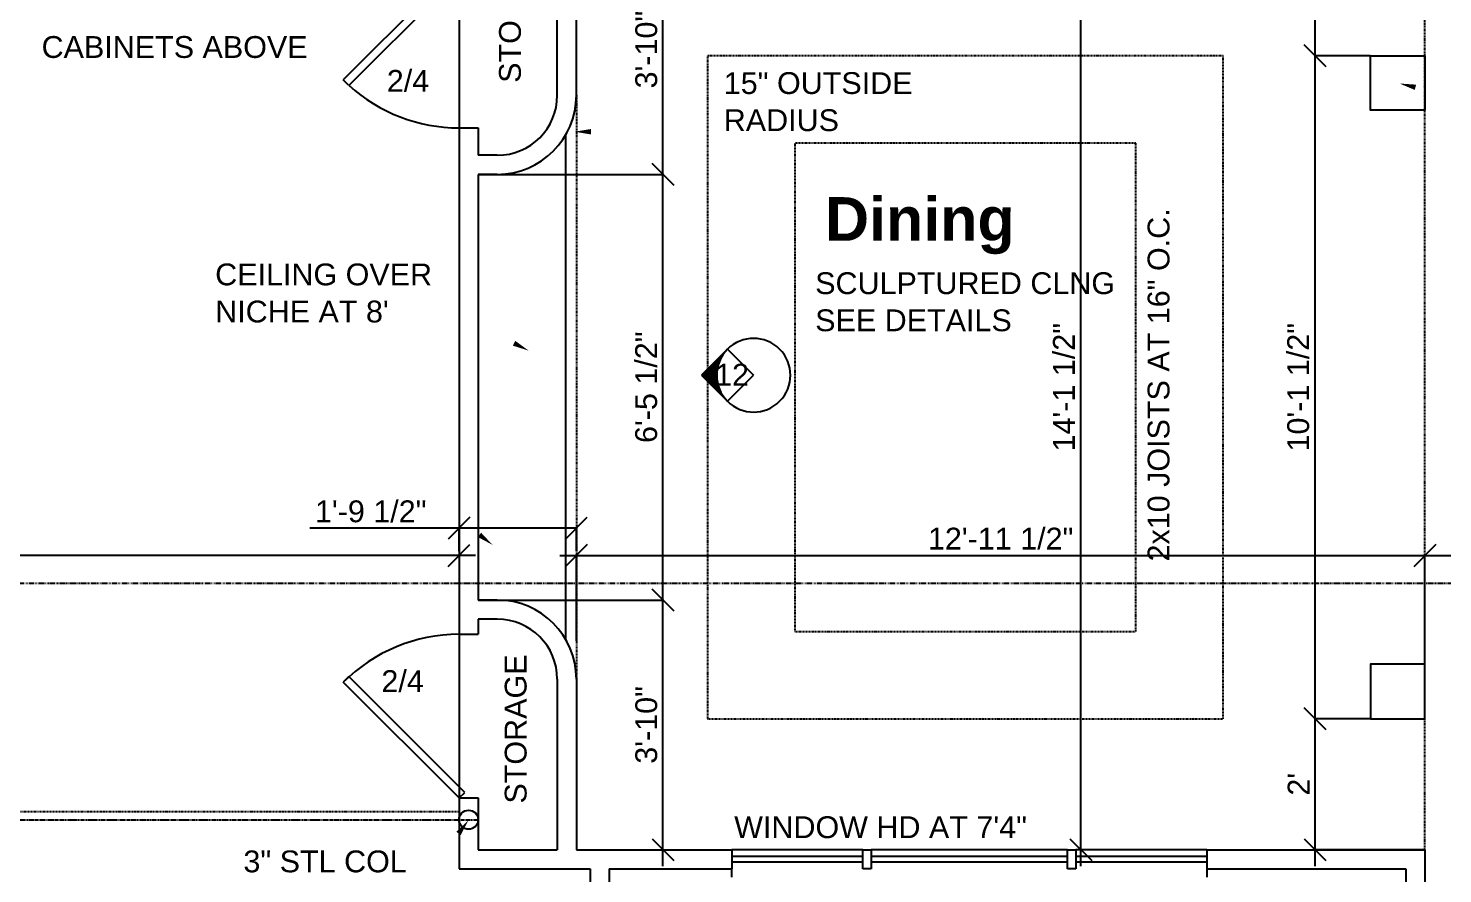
# Model space of a CAD drawing. Header units: inches. Extents: x 8 to 1535, y 73 to 1076.
# Drawn here: x 897.2 to 1156.4, y 428.7 to 583.6 of the extents above; entities that cross this region are included whole.
import ezdxf
from ezdxf.enums import TextEntityAlignment as Align

# ---------------------------------------------------------------- set-up
doc = ezdxf.new("R2010")
doc.units = ezdxf.units.IN
doc.header["$MEASUREMENT"] = 0
for name, pattern in [('BEAM', [1.2, 0.6, -0.1, 0.15, -0.1, 0.15, -0.1]), ('HDR', [0.36, 0.1, -0.075, 0.11, -0.075]), ('THREEDOT', [1.75, 1, -0.15, 0.05, -0.15, 0.05, -0.15, 0.05, -0.15])]:
    doc.linetypes.add(name, pattern=pattern)
for name, color, linetype in [('AR DOOR', 2, 'Continuous'), ('AR GLAZING', 2, 'Continuous'), ('AR HEADER', 3, 'HDR'), ('AR WALL', 7, 'Continuous'), ('BEAM', 7, 'BEAM'), ('BRIEF NOTE', 4, 'Continuous'), ('DIMENSIONS', 2, 'Continuous'), ('GENERAL NOTE', 4, 'Continuous'), ('LIGHT', 3, 'Continuous'), ('MEDIUM', 6, 'Continuous')]:
    doc.layers.add(name, color=color, linetype=linetype)
doc.styles.add('BRMNAMES', font='swisseb.ttf', dxfattribs={"oblique": 15, "height": 10})
doc.styles.add('DIMTXT', font='ARIAL.TTF', dxfattribs={"height": 4})
doc.styles.add('NOTES', font='ARIAL.TTF', dxfattribs={"height": 4})
doc.dimstyles.new('Arch', dxfattribs={"dimtxt": 0.1875, "dimasz": 4, "dimexe": 0.179993, "dimexo": 0.0625, "dimgap": 1, "dimtad": 1, "dimtoh": 1, "dimdec": 4, "dimzin": 0, "dimdsep": 46, "dimlunit": 4, "dimtxsty": 'DIMTXT', "dimblk1": 'OBLIQUE', "dimblk2": 'OBLIQUE', "dimsah": 1, "dimcen": 0.089996, "dimdle": 3, "dimadec": 0, "dimazin": 0, "dimtfac": 1, "dimtdec": 4, "dimtofl": 0, "dimtmove": 0, "dimatfit": 3, "dimldrblk": 'OBLIQUE', "dimfxl": 0, "dimfrac": 2, "dimtolj": 1, "dimtzin": 0, "dimarcsym": 0})

# ---------------------------------------------------------------- blocks, each defined once
blk = doc.blocks.new('_OBLIQUE')
at = {"color": 0, "linetype": 'ByBlock'}
blk.add_line((-0.5, -0.5), (0.5, 0.5), dxfattribs=at)
blk = doc.blocks.new('*D73')
at = {"layer": 'Defpoints', "color": 0}
for p in [(1153.11, 487.02), (997.61, 471.32), (1153.11, 467.11)]:
    blk.add_point(p, dxfattribs=at)
at = {"layer": 'DIMENSIONS', "color": 0, "lineweight": -2}
for p, q in [((994.61, 487.02), (1156.11, 487.02)), ((997.61, 471.38), (997.61, 487.2)), ((1153.11, 467.17), (1153.11, 487.2))]:
    blk.add_line(p, q, dxfattribs=at)
at = {"layer": 'DIMENSIONS', "color": 0, "lineweight": -2, "xscale": 4, "yscale": 4, "zscale": 4, "rotation": 180}
blk.add_blockref('_OBLIQUE', (997.61, 487.02), dxfattribs=at)
at = {"layer": 'DIMENSIONS', "color": 0, "lineweight": -2, "xscale": 4, "yscale": 4, "zscale": 4}
blk.add_blockref('_OBLIQUE', (1153.11, 487.02), dxfattribs=at)
at = {"layer": 'DIMENSIONS', "color": 0, "insert": (1075.36, 490.09), "char_height": 4, "attachment_point": 5, "style": 'DIMTXT'}
blk.add_mtext('\\A1;12\'-11 1/2"', dxfattribs=at)
blk = doc.blocks.new('*D74')
at = {"layer": 'Defpoints', "color": 0}
for p in [(1288.11, 487.02), (1153.11, 467.11), (1288.11, 467.11)]:
    blk.add_point(p, dxfattribs=at)
at = {"layer": 'DIMENSIONS', "color": 0, "lineweight": -2}
for p, q in [((1150.11, 487.02), (1291.11, 487.02)), ((1153.11, 467.17), (1153.11, 487.2)), ((1288.11, 467.17), (1288.11, 487.2))]:
    blk.add_line(p, q, dxfattribs=at)
at = {"layer": 'DIMENSIONS', "color": 0, "lineweight": -2, "xscale": 4, "yscale": 4, "zscale": 4, "rotation": 180}
blk.add_blockref('_OBLIQUE', (1153.11, 487.02), dxfattribs=at)
at = {"layer": 'DIMENSIONS', "color": 0, "lineweight": -2, "xscale": 4, "yscale": 4, "zscale": 4}
blk.add_blockref('_OBLIQUE', (1288.11, 487.02), dxfattribs=at)
at = {"layer": 'DIMENSIONS', "color": 0, "insert": (1220.61, 490.06), "char_height": 4, "attachment_point": 5, "style": 'DIMTXT'}
blk.add_mtext('\\A1;11\'-3"', dxfattribs=at)
blk = doc.blocks.new('*D77')
at = {"layer": 'Defpoints', "color": 0}
for p in [(997.61, 492.02), (976.11, 487.75), (997.61, 487.75)]:
    blk.add_point(p, dxfattribs=at)
at = {"layer": 'DIMENSIONS', "color": 0, "lineweight": -2}
for p, q in [((976.11, 492.02), (948.75, 492.02)), ((997.61, 492.02), (973.11, 492.02)), ((976.11, 487.81), (976.11, 492.2)), ((997.61, 487.81), (997.61, 492.2))]:
    blk.add_line(p, q, dxfattribs=at)
at = {"layer": 'DIMENSIONS', "color": 0, "lineweight": -2, "xscale": 4, "yscale": 4, "zscale": 4, "rotation": 180}
blk.add_blockref('_OBLIQUE', (976.11, 492.02), dxfattribs=at)
at = {"layer": 'DIMENSIONS', "color": 0, "lineweight": -2, "xscale": 4, "yscale": 4, "zscale": 4}
blk.add_blockref('_OBLIQUE', (997.61, 492.02), dxfattribs=at)
at = {"layer": 'DIMENSIONS', "color": 0, "insert": (959.93, 495.09), "char_height": 4, "attachment_point": 5, "style": 'DIMTXT'}
blk.add_mtext('\\A1;1\'-9 1/2"', dxfattribs=at)
blk = doc.blocks.new('DOOR 02-45')
for p, q in [((0, 0), (0.7069, 0.7069)), ((0.7413, 0.6725), (0.7069, 0.7069)), ((0.0344, -0.0344), (0.7413, 0.6725)), ((0, 0), (0.0344, -0.0344))]:
    blk.add_line(p, q)
blk.add_arc((0, 0), 0.9997, 0, 45)
blk = doc.blocks.new('*D78')
at = {"layer": 'Defpoints', "color": 0}
for p in [(979.61, 478.86), (1013.48, 478.86), (997.61, 433.11)]:
    blk.add_point(p, dxfattribs=at)
at = {"layer": 'DIMENSIONS', "color": 0, "lineweight": -2}
for p, q in [((1013.48, 430.11), (1013.48, 481.86)), ((979.68, 478.86), (1013.66, 478.86)), ((997.68, 433.11), (1013.66, 433.11))]:
    blk.add_line(p, q, dxfattribs=at)
at = {"layer": 'DIMENSIONS', "color": 0, "lineweight": -2, "xscale": 4, "yscale": 4, "zscale": 4}
for p, rotation in [((1013.48, 478.86), 90), ((1013.48, 433.11), 270)]:
    blk.add_blockref('_OBLIQUE', p, dxfattribs=dict(at, rotation=rotation))
at = {"layer": 'DIMENSIONS', "color": 0, "insert": (1010.44, 455.98), "char_height": 4, "attachment_point": 5, "rotation": 90, "style": 'DIMTXT'}
blk.add_mtext('\\A1;3\'-10"', dxfattribs=at)
blk = doc.blocks.new('*D79')
at = {"layer": 'Defpoints', "color": 0}
for p in [(1132.97, 457.11), (1143.11, 457.11), (1153.11, 433.11)]:
    blk.add_point(p, dxfattribs=at)
at = {"layer": 'DIMENSIONS', "color": 0, "lineweight": -2}
for p, q in [((1132.97, 430.11), (1132.97, 460.11)), ((1143.05, 457.11), (1132.79, 457.11)), ((1153.05, 433.11), (1132.79, 433.11))]:
    blk.add_line(p, q, dxfattribs=at)
at = {"layer": 'DIMENSIONS', "color": 0, "lineweight": -2, "xscale": 4, "yscale": 4, "zscale": 4}
for p, rotation in [((1132.97, 457.11), 90), ((1132.97, 433.11), 270)]:
    blk.add_blockref('_OBLIQUE', p, dxfattribs=dict(at, rotation=rotation))
at = {"layer": 'DIMENSIONS', "color": 0, "insert": (1129.96, 445.11), "char_height": 4, "attachment_point": 5, "rotation": 90, "style": 'DIMTXT'}
blk.add_mtext("\\A1;2'", dxfattribs=at)
blk = doc.blocks.new('*X15')
at = {"color": 0}
for p, q in [((774.16, 757), (776, 757)), ((774.41, 757.25), (775.75, 757.25)), ((774.66, 757.5), (775.5, 757.5)), ((774.91, 757.75), (775.25, 757.75)), ((771.41, 754.25), (771.75, 754.25)), ((771.66, 754.5), (772.24, 754.5)), ((771.91, 754.75), (772.86, 754.75)), ((772.16, 755), (773.78, 755)), ((772.41, 755.25), (777.75, 755.25)), ((772.66, 755.5), (777.5, 755.5)), ((772.91, 755.75), (777.25, 755.75)), ((773.16, 756), (777, 756)), ((773.41, 756.25), (776.75, 756.25)), ((773.66, 756.5), (776.5, 756.5)), ((773.91, 756.75), (776.25, 756.75)), ((776.38, 755), (778, 755)), ((777.3, 754.75), (778.25, 754.75)), ((777.92, 754.5), (778.5, 754.5)), ((778.41, 754.25), (778.75, 754.25)), ((770.41, 753.25), (770.41, 753.25)), ((770.66, 753.5), (770.68, 753.5)), ((770.91, 753.75), (770.99, 753.75)), ((771.16, 754), (771.35, 754)), ((778.81, 754), (779, 754)), ((779.16, 753.75), (779.25, 753.75)), ((779.47, 753.5), (779.5, 753.5)), ((779.75, 753.25), (779.75, 753.25))]:
    blk.add_line(p, q, dxfattribs=at)
blk = doc.blocks.new('*D87')
at = {"layer": 'Defpoints', "color": 0}
for p in [(1456.61, 432.61), (720.61, 176.61), (1456.61, 75.28)]:
    blk.add_point(p, dxfattribs=at)
at = {"layer": 'DIMENSIONS', "color": 0, "lineweight": -2}
for p, q in [((1456.61, 432.55), (1456.61, 75.1)), ((720.61, 176.55), (720.61, 75.1)), ((717.61, 75.28), (1459.61, 75.28))]:
    blk.add_line(p, q, dxfattribs=at)
at = {"layer": 'DIMENSIONS', "color": 0, "lineweight": -2, "xscale": 4, "yscale": 4, "zscale": 4, "rotation": 180}
blk.add_blockref('_OBLIQUE', (720.61, 75.28), dxfattribs=at)
at = {"layer": 'DIMENSIONS', "color": 0, "lineweight": -2, "xscale": 4, "yscale": 4, "zscale": 4}
blk.add_blockref('_OBLIQUE', (1456.61, 75.28), dxfattribs=at)
at = {"layer": 'DIMENSIONS', "color": 0, "insert": (1088.61, 78.32), "char_height": 4, "attachment_point": 5, "style": 'DIMTXT'}
blk.add_mtext('\\A1;61\'-4"', dxfattribs=at)
blk = doc.blocks.new('*D89')
at = {"layer": 'Defpoints', "color": 0}
for p in [(729.11, 503.41), (976.11, 503.41), (729.11, 487.02)]:
    blk.add_point(p, dxfattribs=at)
at = {"layer": 'DIMENSIONS', "color": 0, "lineweight": -2}
for p, q in [((729.11, 503.35), (729.11, 486.84)), ((976.11, 503.35), (976.11, 486.84)), ((979.11, 487.02), (726.11, 487.02))]:
    blk.add_line(p, q, dxfattribs=at)
at = {"layer": 'DIMENSIONS', "color": 0, "lineweight": -2, "xscale": 4, "yscale": 4, "zscale": 4, "rotation": 180}
blk.add_blockref('_OBLIQUE', (729.11, 487.02), dxfattribs=at)
at = {"layer": 'DIMENSIONS', "color": 0, "lineweight": -2, "xscale": 4, "yscale": 4, "zscale": 4}
blk.add_blockref('_OBLIQUE', (976.11, 487.02), dxfattribs=at)
at = {"layer": 'DIMENSIONS', "color": 0, "insert": (852.61, 490.06), "char_height": 4, "attachment_point": 5, "style": 'DIMTXT'}
blk.add_mtext('\\A1;20\'-7"', dxfattribs=at)
blk = doc.blocks.new('*D140')
at = {"layer": 'Defpoints', "color": 0}
for p in [(1090.04, 602.61), (1092.53, 602.61), (1091.03, 433.11)]:
    blk.add_point(p, dxfattribs=at)
at = {"layer": 'DIMENSIONS', "color": 0, "lineweight": -2}
for p, q in [((1090.04, 430.11), (1090.04, 605.61)), ((1092.47, 602.61), (1089.86, 602.61)), ((1090.97, 433.11), (1089.86, 433.11))]:
    blk.add_line(p, q, dxfattribs=at)
at = {"layer": 'DIMENSIONS', "color": 0, "lineweight": -2, "xscale": 4, "yscale": 4, "zscale": 4}
for p, rotation in [((1090.04, 602.61), 90), ((1090.04, 433.11), 270)]:
    blk.add_blockref('_OBLIQUE', p, dxfattribs=dict(at, rotation=rotation))
at = {"layer": 'DIMENSIONS', "color": 0, "insert": (1086.98, 517.86), "char_height": 4, "attachment_point": 5, "rotation": 90, "style": 'DIMTXT'}
blk.add_mtext('\\A1;14\'-1 1/2"', dxfattribs=at)
blk = doc.blocks.new('DOOR 01-45')
for p, q in [((0, 0), (0.0344, 0.0344)), ((0, 0), (0.7069, -0.7069)), ((0.0344, 0.0344), (0.7413, -0.6725)), ((0.7413, -0.6725), (0.7069, -0.7069))]:
    blk.add_line(p, q)
blk.add_arc((0, 0), 0.9997, 317.78631, 360)
blk = doc.blocks.new('*D142')
at = {"layer": 'Defpoints', "color": 0}
for p in [(979.61, 556.86), (1013.48, 556.86), (979.61, 478.86)]:
    blk.add_point(p, dxfattribs=at)
at = {"layer": 'DIMENSIONS', "color": 0, "lineweight": -2}
for p, q in [((1013.48, 475.86), (1013.48, 559.86)), ((979.68, 556.86), (1013.66, 556.86)), ((979.68, 478.86), (1013.66, 478.86))]:
    blk.add_line(p, q, dxfattribs=at)
at = {"layer": 'DIMENSIONS', "color": 0, "lineweight": -2, "xscale": 4, "yscale": 4, "zscale": 4}
for p, rotation in [((1013.48, 556.86), 90), ((1013.48, 478.86), 270)]:
    blk.add_blockref('_OBLIQUE', p, dxfattribs=dict(at, rotation=rotation))
at = {"layer": 'DIMENSIONS', "color": 0, "insert": (1010.42, 517.86), "char_height": 4, "attachment_point": 5, "rotation": 90, "style": 'DIMTXT'}
blk.add_mtext('\\A1;6\'-5 1/2"', dxfattribs=at)
blk = doc.blocks.new('*D143')
at = {"layer": 'Defpoints', "color": 0}
for p in [(997.61, 602.61), (1013.48, 602.61), (979.61, 556.86)]:
    blk.add_point(p, dxfattribs=at)
at = {"layer": 'DIMENSIONS', "color": 0, "lineweight": -2}
for p, q in [((1013.48, 553.86), (1013.48, 605.61)), ((997.68, 602.61), (1013.66, 602.61)), ((979.68, 556.86), (1013.66, 556.86))]:
    blk.add_line(p, q, dxfattribs=at)
at = {"layer": 'DIMENSIONS', "color": 0, "lineweight": -2, "xscale": 4, "yscale": 4, "zscale": 4}
for p, rotation in [((1013.48, 602.61), 90), ((1013.48, 556.86), 270)]:
    blk.add_blockref('_OBLIQUE', p, dxfattribs=dict(at, rotation=rotation))
at = {"layer": 'DIMENSIONS', "color": 0, "insert": (1010.44, 579.73), "char_height": 4, "attachment_point": 5, "rotation": 90, "style": 'DIMTXT'}
blk.add_mtext('\\A1;3\'-10"', dxfattribs=at)
blk = doc.blocks.new('*D163')
at = {"layer": 'Defpoints', "color": 0}
for p in [(1132.97, 578.61), (1143.11, 578.61), (1143.11, 457.11)]:
    blk.add_point(p, dxfattribs=at)
at = {"layer": 'DIMENSIONS', "color": 0, "lineweight": -2}
for p, q in [((1132.97, 454.11), (1132.97, 581.61)), ((1143.05, 578.61), (1132.79, 578.61)), ((1143.05, 457.11), (1132.79, 457.11))]:
    blk.add_line(p, q, dxfattribs=at)
at = {"layer": 'DIMENSIONS', "color": 0, "lineweight": -2, "xscale": 4, "yscale": 4, "zscale": 4}
for p, rotation in [((1132.97, 578.61), 90), ((1132.97, 457.11), 270)]:
    blk.add_blockref('_OBLIQUE', p, dxfattribs=dict(at, rotation=rotation))
at = {"layer": 'DIMENSIONS', "color": 0, "insert": (1129.9, 517.86), "char_height": 4, "attachment_point": 5, "rotation": 90, "style": 'DIMTXT'}
blk.add_mtext('\\A1;10\'-1 1/2"', dxfattribs=at)
blk = doc.blocks.new('*D164')
at = {"layer": 'Defpoints', "color": 0}
for p in [(1132.97, 602.61), (1153.11, 602.61), (1143.11, 578.61)]:
    blk.add_point(p, dxfattribs=at)
at = {"layer": 'DIMENSIONS', "color": 0, "lineweight": -2}
for p, q in [((1132.97, 575.61), (1132.97, 605.61)), ((1153.05, 602.61), (1132.79, 602.61)), ((1143.05, 578.61), (1132.79, 578.61))]:
    blk.add_line(p, q, dxfattribs=at)
at = {"layer": 'DIMENSIONS', "color": 0, "lineweight": -2, "xscale": 4, "yscale": 4, "zscale": 4}
for p, rotation in [((1132.97, 602.61), 90), ((1132.97, 578.61), 270)]:
    blk.add_blockref('_OBLIQUE', p, dxfattribs=dict(at, rotation=rotation))
at = {"layer": 'DIMENSIONS', "color": 0, "insert": (1129.96, 590.61), "char_height": 4, "attachment_point": 5, "rotation": 90, "style": 'DIMTXT'}
blk.add_mtext("\\A1;2'", dxfattribs=at)
blk = doc.blocks.new('*D190')
at = {"layer": 'Defpoints', "color": 0}
for p in [(623.22, 988.61), (970.32, 988.61), (720.61, 176.61)]:
    blk.add_point(p, dxfattribs=at)
at = {"layer": 'DIMENSIONS', "color": 0, "lineweight": -2}
for p, q in [((623.22, 173.61), (623.22, 991.61)), ((970.25, 988.61), (623.04, 988.61)), ((720.55, 176.61), (623.04, 176.61))]:
    blk.add_line(p, q, dxfattribs=at)
at = {"layer": 'DIMENSIONS', "color": 0, "lineweight": -2, "xscale": 4, "yscale": 4, "zscale": 4}
for p, rotation in [((623.22, 988.61), 90), ((623.22, 176.61), 270)]:
    blk.add_blockref('_OBLIQUE', p, dxfattribs=dict(at, rotation=rotation))
at = {"layer": 'DIMENSIONS', "color": 0, "insert": (620.18, 582.61), "char_height": 4, "attachment_point": 5, "rotation": 90, "style": 'DIMTXT'}
blk.add_mtext('\\A1;67\'-8"', dxfattribs=at)

msp = doc.modelspace()

# ---------------------------------------------------------------- linework, layer by layer
at = {"layer": 'AR GLAZING'}
for p, q in [((1050.11381, 433.10809), (1026.11381, 433.10809)), ((1087.61381, 433.10809), (1051.61381, 433.10809)), ((1113.11381, 433.10809), (1089.11381, 433.10809)), ((1050.11381, 431.85809), (1026.11381, 431.85809)), ((1050.11381, 430.85809), (1026.11381, 430.85809)), ((1087.61381, 431.85809), (1051.61381, 431.85809)), ((1087.61381, 430.85809), (1051.61381, 430.85809)), ((1113.11381, 431.85809), (1089.11381, 431.85809)), ((1113.11381, 430.85809), (1089.11381, 430.85809)), ((1026.11381, 428.10809), (1026.11381, 429.60809)), ((1113.11381, 429.60809), (1113.11381, 428.10809))]:
    msp.add_line(p, q, dxfattribs=at)
at = {"layer": 'AR HEADER'}
for p, q in [((1153.11381, 433.10809), (1153.11381, 589.10809)), ((997.61381, 571.35809), (997.61381, 464.35809)), ((748.61381, 440.10809), (976.11381, 440.10809))]:
    msp.add_line(p, q, dxfattribs=at)
for points in [[(1021.61381, 578.60809), (1021.61381, 457.10809), (1116.11381, 457.10809), (1116.11381, 578.60809)], [(1037.61381, 562.60809), (1037.61381, 473.10809), (1100.11381, 473.10809), (1100.11381, 562.60809)]]:
    msp.add_lwpolyline(points, close=True, dxfattribs=at)
at = {"layer": 'AR WALL'}
for p, q in [((994.11381, 571.35809), (994.11381, 619.60809)), ((997.61381, 571.35809), (997.61381, 602.60809)), ((976.11381, 565.37543), (976.11381, 472.58719)), ((976.11381, 565.37543), (979.61381, 565.37543)), ((979.61381, 565.37543), (979.61381, 560.35809)), ((983.11381, 560.35809), (979.61381, 560.35809)), ((983.11381, 556.85809), (979.61381, 556.85809)), ((979.61381, 556.85809), (979.61381, 478.85809)), ((983.11381, 478.85809), (979.61381, 478.85809)), ((979.61381, 475.35809), (979.61381, 472.58719)), ((983.11381, 475.35809), (979.61381, 475.35809)), ((976.11381, 472.58719), (979.61381, 472.58719)), ((994.11381, 464.35809), (994.11381, 433.10809)), ((997.61381, 464.35809), (997.61381, 433.10809)), ((976.11381, 442.58719), (976.11381, 429.60809)), ((976.11381, 442.58719), (979.61381, 442.58719)), ((979.61381, 442.58719), (979.61381, 433.10809)), ((979.61381, 433.10809), (994.11381, 433.10809)), ((997.61381, 433.10809), (1026.11381, 433.10809)), ((1026.11381, 433.10809), (1026.11381, 429.60809)), ((1050.11381, 429.60809), (1050.11381, 433.10809)), ((1050.11381, 433.10809), (1051.61381, 433.10809)), ((1051.61381, 433.10809), (1051.61381, 429.60809)), ((1087.61381, 429.60809), (1087.61381, 433.10809)), ((1087.61381, 433.10809), (1089.11381, 433.10809)), ((1089.11381, 433.10809), (1089.11381, 429.60809)), ((1113.11381, 433.10809), (1153.11381, 433.10809)), ((1113.11381, 433.10809), (1113.11381, 429.60809)), ((1153.11381, 433.10809), (1153.11381, 409.10809)), ((976.11381, 429.60809), (1000.11381, 429.60809)), ((1000.11381, 429.60809), (1000.11381, 394.35809)), ((1003.61381, 429.60809), (1003.61381, 394.35809)), ((1003.61381, 429.60809), (1026.11381, 429.60809)), ((1051.61381, 429.60809), (1050.11381, 429.60809)), ((1089.11381, 429.60809), (1087.61381, 429.60809)), ((1113.11381, 429.60809), (1149.61381, 429.60809)), ((1149.61381, 429.60809), (1149.61381, 373.60809))]:
    msp.add_line(p, q, dxfattribs=at)
for points in [[(1143.11381, 578.60809), (1153.11381, 578.60809), (1153.11381, 568.60809), (1143.11381, 568.60809)], [(1143.11381, 457.10809), (1153.11381, 457.10809), (1153.11381, 467.10809), (1143.11381, 467.10809)]]:
    msp.add_lwpolyline(points, close=True, dxfattribs=at)
msp.add_circle((977.86381, 438.60809), 1.75, dxfattribs=at)
for centre, radius, start, end in [((983.11381, 571.35809), 14.5, 270, 0), ((983.11381, 571.35809), 11, 270, 0), ((983.11381, 464.35809), 14.5, 0, 90), ((983.11381, 464.35809), 11, 0, 90)]:
    msp.add_arc(centre, radius, start, end, dxfattribs=at)
at = {"layer": 'BEAM'}
msp.add_line((725.61381, 438.60809), (979.61381, 438.60809), dxfattribs=at)
at = {"layer": 'DIMENSIONS'}
msp.add_lwpolyline([(982.24436, 488.9763, 0, 0.99, 0), (979.86154, 490.79898, 0, 0, 0.251134723), (972.55332, 491.98508, 0, 0, -0.573511621)], format="xyseb", dxfattribs=at)
at = {"layer": 'GENERAL NOTE'}
for p in [(1025.31031, 524.83335), (1025.31031, 515.28741)]:
    msp.add_line(p, (1030.08328, 520.06038), dxfattribs=at)
for points in [[(1109.79221, 435.80278, 0, 16, 0), (1109.79221, 439.80278, 0, 0, 0), (1109.79221, 596.76316, 16, 0, 0), (1109.79221, 600.76316, 0, 0, 0)], [(1148.4457, 573.51469, 0, 0.99, 0), (1151.36355, 572.81747, 0, 0, -0.143166065), (1187.01558, 552.45401, 0, 0, 0.826822425)], [(997.27656, 564.67895, 0, 0.99, 0), (1000.27656, 564.67895, 0, 0, 0.13563398), (1023.18444, 571.00958, 0, 0, 0.022373124)], [(988.85963, 524.56178, 0, 0.99, 0), (986.18485, 525.9203, 0, 0, 0.128937586), (961.54222, 531.26265, 0, 0, -2.969698174)], [(977.81642, 438.49616, 0, 0.99, 0), (976.02555, 436.08934, 0, 0, -0.262568905), (963.81427, 430.67201, 0, 0, -3.130844135)]]:
    msp.add_lwpolyline(points, format="xyseb", dxfattribs=at)
for points in [[(1025.31031, 524.83335), (1020.53734, 520.06038)], [(1020.53734, 520.06038), (1025.31031, 515.28741)]]:
    msp.add_lwpolyline(points, dxfattribs=at)
at = {"layer": 'GENERAL NOTE', "color": 7, "linetype": 'THREEDOT'}
for points in [[(695.87121, 481.92473), (1092.79258, 481.92473)], [(1092.79258, 481.92473), (1489.96645, 481.92473)]]:
    msp.add_lwpolyline(points, dxfattribs=at)
at = {"layer": 'GENERAL NOTE'}
for start, end in [(45, 135), (135, 225), (225, 45)]:
    msp.add_arc((1030.08328, 520.06038), 6.75, start, end, dxfattribs=at)
at = {"layer": 'LIGHT'}
for p, q in [((976.11381, 595.37543), (976.11381, 565.37543)), ((976.11381, 472.57879), (976.11381, 442.58719))]:
    msp.add_line(p, q, dxfattribs=at)
at = {"layer": 'MEDIUM'}
msp.add_line((995.61381, 564.00962), (995.61381, 471.70655), dxfattribs=at)

# ---------------------------------------------------------------- block references
at = {"layer": 'AR DOOR', "xscale": 30, "yscale": 30, "zscale": 30}
for name, p, rotation in [('DOOR 01-45', (976.11381, 595.37543), 270), ('DOOR 02-45', (976.11381, 442.58719), 90)]:
    msp.add_blockref(name, p, dxfattribs=dict(at, rotation=rotation))
at = {"layer": 'GENERAL NOTE', "rotation": 90}
msp.add_blockref('*X15', (1778.45984, -255.01894), dxfattribs=at)

# ---------------------------------------------------------------- texts
at = {"layer": 'BRIEF NOTE', "style": 'BRMNAMES'}
msp.add_text('Dining', height=8, dxfattribs=at).set_placement((1060.55853, 544.68683), align=Align.CENTER)
at = {"layer": 'GENERAL NOTE', "style": 'NOTES'}
for p in [(987.43817, 573.63397), (988.487, 441.56205)]:
    msp.add_text('STORAGE', height=4, rotation=90, dxfattribs=at).set_placement(p)
for s, p in [('CABINETS ABOVE', (899.61573, 578.20296)), ('15" OUTSIDE', (1024.62377, 571.59171)), ('RADIUS', (1024.62377, 564.79171)), ('CEILING OVER', (931.42439, 536.5304)), ('SCULPTURED CLNG', (1041.37238, 534.92214)), ("NICHE AT 8'", (931.42439, 529.7304)), ('SEE DETAILS', (1041.37238, 528.12214)), ('WINDOW HD AT 7\'4"', (1026.53234, 435.23613)), ('3" STL COL', (936.60254, 428.96775))]:
    msp.add_text(s, height=4, dxfattribs=at).set_placement(p)
for p in [(966.75782, 571.99346), (965.76725, 462.00472)]:
    msp.add_text('2/4', height=4, dxfattribs=at).set_placement(p, align=Align.CENTER)
msp.add_text('2x10 JOISTS AT 16" O.C.', height=4, rotation=90, dxfattribs=at).set_placement((1106.29221, 518.28297), align=Align.CENTER)
msp.add_text('12', height=4, dxfattribs=at).set_placement((1026.14138, 520.18595), align=Align.MIDDLE)

# ---------------------------------------------------------------- dimensions: what is measured, and where the dimension line sits
at = {"layer": 'DIMENSIONS'}
for base, p1, p2, picture, middle in [((623.2245, 988.6059), (720.61381, 176.60809), (970.31605, 988.6059), '*D190', (620.18221, 582.60699)), ((1090.04499, 602.60809), (1091.02893, 433.10809), (1092.52893, 602.60809), '*D140', (1086.97677, 517.85809)), ((1132.97033, 602.60809), (1143.11381, 578.60809), (1153.11381, 602.60809), '*D164', (1129.96215, 590.60809)), ((1132.97033, 578.60809), (1143.11381, 457.10809), (1143.11381, 578.60809), '*D163', (1129.90212, 517.85809)), ((1132.97033, 457.10809), (1153.11381, 433.10809), (1143.11381, 457.10809), '*D79', (1129.96215, 445.10809))]:
    dim = msp.add_linear_dim(base=base, p1=p1, p2=p2, angle=90, dimstyle='Arch', dxfattribs=at)
    dim.commit()
    dim.dimension.update_dxf_attribs({"geometry": picture, "text_midpoint": middle})
for base, p1, p2, text, picture, middle in [((1013.48422, 602.60809), (979.61381, 556.85809), (997.61381, 602.60809), '3\'-10"', '*D143', (1010.44056, 579.73309)), ((1013.48422, 556.85809), (979.61381, 478.85809), (979.61381, 556.85809), '6\'-5 1/2"', '*D142', (1010.416, 517.85809)), ((1013.48422, 478.85809), (997.61381, 433.10809), (979.61381, 478.85809), '3\'-10"', '*D78', (1010.44056, 455.98309))]:
    dim = msp.add_linear_dim(base=base, p1=p1, p2=p2, angle=90, text=text, dimstyle='Arch', dxfattribs=at)
    dim.commit()
    dim.dimension.update_dxf_attribs({"geometry": picture, "text_midpoint": middle})
for base, p1, p2, picture, middle in [((729.11381, 487.02042), (976.11381, 503.41203), (729.11381, 503.41203), '*D89', (852.61381, 490.06271)), ((1153.11381, 487.02042), (997.61381, 471.31757), (1153.11381, 467.10809), '*D73', (1075.36381, 490.08863)), ((1288.11381, 487.02042), (1153.11381, 467.10809), (1288.11381, 467.10809), '*D74', (1220.61381, 490.06408)), ((1456.61381, 75.2786), (720.61381, 176.60809), (1456.61381, 432.60809), '*D87', (1088.61381, 78.32089))]:
    dim = msp.add_linear_dim(base=base, p1=p1, p2=p2, dimstyle='Arch', dxfattribs=at)
    dim.commit()
    dim.dimension.update_dxf_attribs({"geometry": picture, "text_midpoint": middle})
dim = msp.add_linear_dim(base=(997.61381, 492.02042), p1=(976.11381, 487.74817), p2=(997.61381, 487.74817), dimstyle='Arch', dxfattribs=at)
dim.commit()
dim.dimension.update_dxf_attribs({"geometry": '*D77', "text_midpoint": (959.931, 492.02042), "dimtype": 160})

doc.saveas('drawing.dxf')
